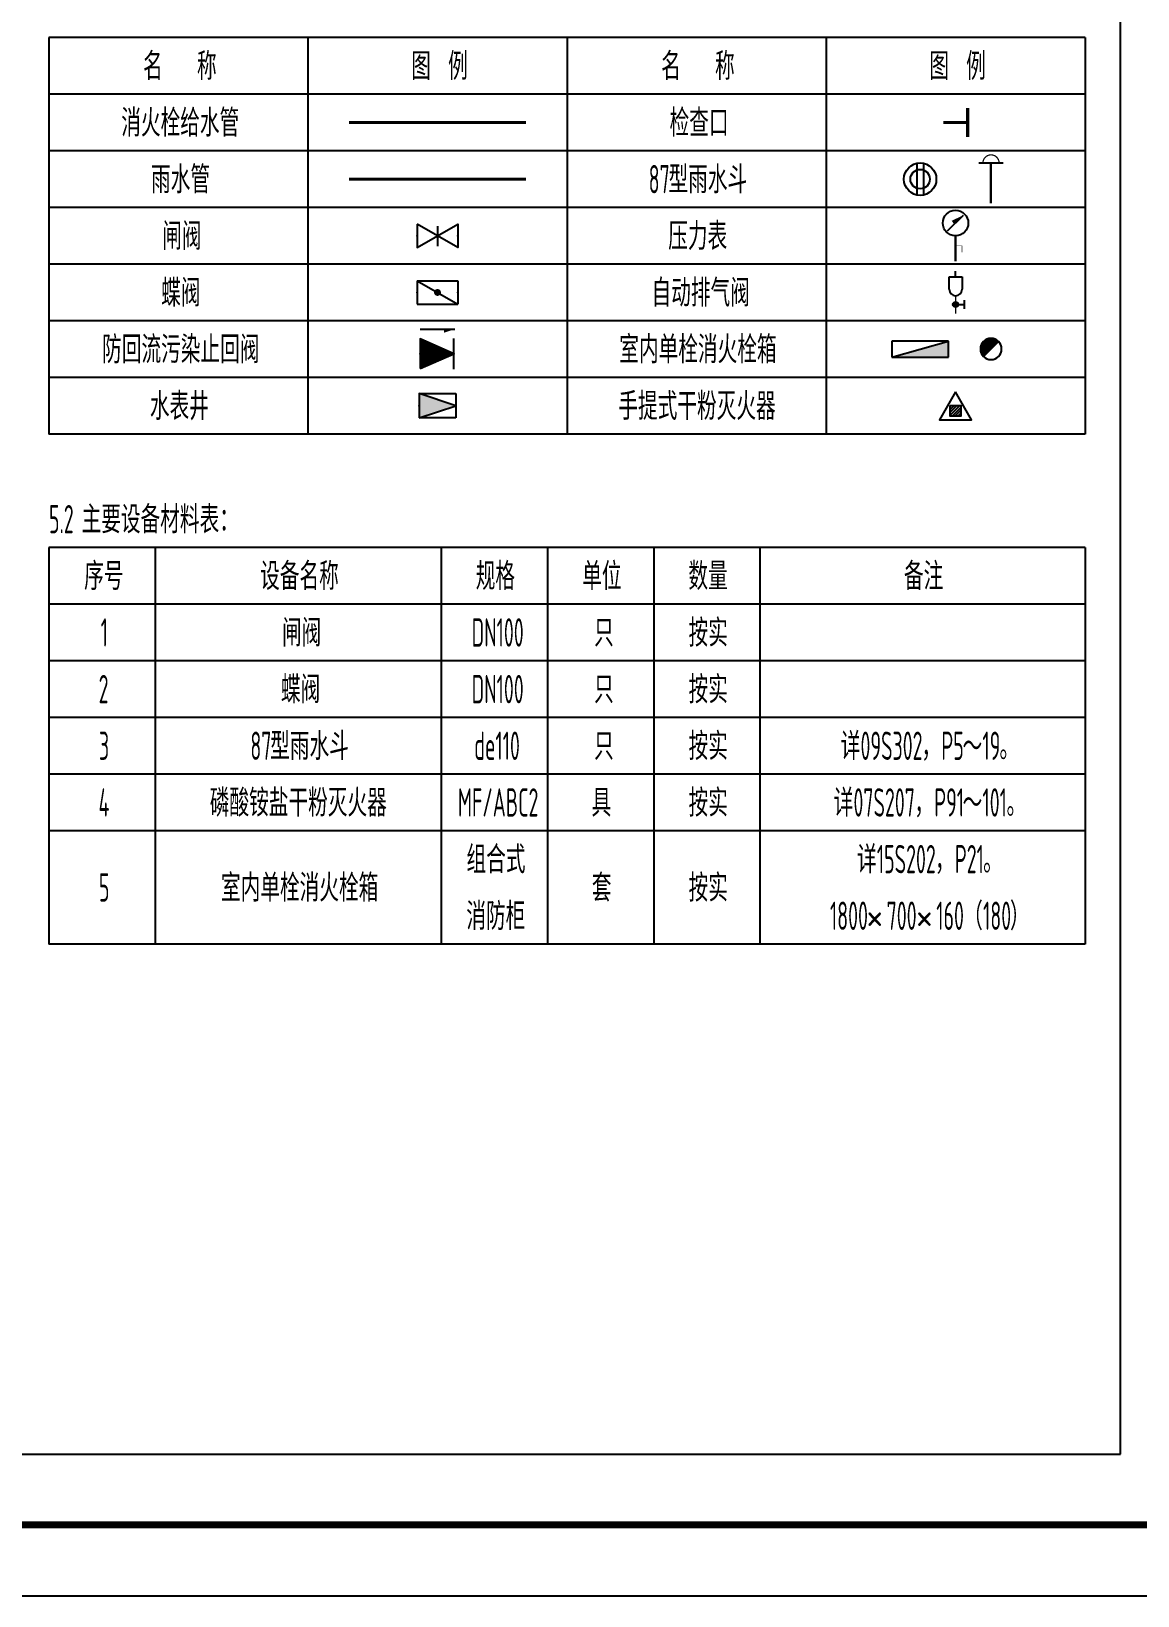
# Model space of a CAD drawing. Extents: x 12300 to 361047, y -1498650 to 1244242.
# Drawn here: x 265063 to 280691, y 85796 to 107884 of the extents above; entities that cross this region are included whole.
import ezdxf

# ---------------------------------------------------------------- set-up
doc = ezdxf.new("R2010")
doc.units = 0
doc.header["$LTSCALE"] = 1000
doc.header["$MEASUREMENT"] = 0
doc.layers.get('0').update_dxf_attribs({"color": 8, "linetype": 'CONTINUOUS'})
for name, color, linetype in [('EQUIP_污水', 7, 'CONTINUOUS'), ('EQUIP_消火栓', 7, 'CONTINUOUS'), ('EQUIP_消防', 7, 'CONTINUOUS'), ('EQUIP_雨水', 7, 'CONTINUOUS'), ('PIPE-消防', 1, 'TG_X'), ('PIPE-雨水', 4, 'TG_Y'), ('TEXT', 3, 'CONTINUOUS'), ('TWT_TITLE', 7, 'CONTINUOUS'), ('VALVE_消防', 7, 'CONTINUOUS'), ('VALVE_给水', 7, 'CONTINUOUS')]:
    doc.layers.add(name, color=color, linetype=linetype)
doc.styles.add('HZ', font='txt', dxfattribs={"bigfont": 'hztxt'})
doc.styles.get("Standard").update_dxf_attribs({"font": 'GBENOR', "bigfont": 'GBCBIG'})
doc.styles.add('TG_LINETYPE', font='', dxfattribs={"height": 1.5})
doc.styles.get('TG_LINETYPE').set_extended_font_data('SimSun')
doc.linetypes.add('TG_X', pattern='A,2,-0.3,["X",TG_LINETYPE,S=0.1,R=0,X=-0.2,Y=-0.075],0', length=2.3)
doc.linetypes.add('TG_Y', pattern='A,2,-0.3,["Y",TG_LINETYPE,S=0.1,R=0,X=-0.2,Y=-0.075],0', length=2.3)

# ---------------------------------------------------------------- blocks, each defined once
blk = doc.blocks.new('$VALVE$00000656')
for p, q in [((-113, 110), (-113, -100)), ((118, -164), (-119, -164))]:
    blk.add_line(p, q)
blk.add_lwpolyline([(119, 5, 203, 0, 0), (-113, 5, 0, 0, 0)], format="xyseb")
blk.add_lwpolyline([(119, 107), (-113, 5), (119, -97)], close=True)
for p in [(-113, 5), (119, 5)]:
    blk.add_point(p)
blk.add_solid([(-44, -164), (-44, -139), (-119, -164)])
blk = doc.blocks.new('$VALVE$00000726')
for p, q in [((-75, 50), (75, 50)), ((75, 50), (75, -50)), ((75, -50), (-75, -50))]:
    blk.add_line(p, q)
blk.add_lwpolyline([(-75, -50), (75, 0), (-75, 50)], close=True)
for p in [(-75, 0), (75, 0)]:
    blk.add_point(p)
blk.add_solid([(-75, 50), (75, 0), (-75, -50)])
blk = doc.blocks.new('$VALVE$00000296')
for points in [[(-125, 72.2), (-125, -72.2), (125, 72.2), (125, -72.2), (-125, 72.2)], [(0, 60.2), (0, -63.6)]]:
    blk.add_lwpolyline(points)
for p in [(-125, 0), (125, 0)]:
    blk.add_point(p)
blk = doc.blocks.new('$VALVE$00000316')
for p, q in [((-124.8, 72.1), (124.8, -72.1)), ((-124.8, 72.1), (-124.8, -72.1)), ((-124.8, 72.1), (124.8, 72.1)), ((124.8, 72.1), (124.8, -72.1)), ((-124.8, -72.1), (124.8, -72.1))]:
    blk.add_line(p, q)
at = {"const_width": 21.1}
blk.add_lwpolyline([(-10.6, 0, 1), (10.6, 0, 1)], format="xyb", close=True, dxfattribs=at)
for p in [(-124.8, 0), (124.8, 0)]:
    blk.add_point(p)
at = {"color": 7, "flags": 9}
for tag in ['XSIZE', 'YSIZE']:
    blk.add_attdef(tag, (0, 0), '', height=0.5, dxfattribs=at)
blk = doc.blocks.new('$TwtSys$00000148')
at = {"const_width": 20}
for points in [[(150, 90), (150, -90)], [(0, 0), (150, 0)]]:
    blk.add_lwpolyline(points, dxfattribs=at)
blk = doc.blocks.new('$ATTACHMENT$00000214')
h = blk.add_hatch()
h.set_pattern_fill('ANSI31', color=256, scale=200, style=0)
h.set_pattern_definition([(45, (-38543.802, -6842.639), (-17.67767, 17.67767), [])])
h.paths.add_polyline_path([(-65, 2), (65, 2), (65, -128), (-65, -128)])
for points in [[(0, 172), (-198, -172), (198, -172)], [(-65, 2), (65, 2), (65, -128), (-65, -128)]]:
    blk.add_lwpolyline(points, close=True)
blk = doc.blocks.new('$TwtSys$00000434')
for p, q in [((-0.5, 0.5), (-0.5, -0.5)), ((-0.5, -0.5), (0.5, 0.5)), ((0.5, 0.5), (-0.5, 0.5)), ((0.5, -0.5), (0.5, 0.5)), ((-0.5, -0.5), (0.5, -0.5))]:
    blk.add_line(p, q)
blk.add_solid([(0.5, -0.5), (0.5, 0.5), (-0.5, -0.5)])
blk = doc.blocks.new('$TWTSYS$00000386')
blk.add_line((-93, 93, 0), (93, -93, 0))
blk.add_circle((0, 0, 0), 131)
at = {"color": 0}
for points in [[(34, -127, 0), (-127, 34, 0), (93, -93, 0), (-93, 93, 0)], [(-34, -127, 0), (-127, -34, 0), (34, -127, 0), (-127, 34, 0)], [(-93, -93, 0), (-93, -93, 0), (-34, -127, 0), (-127, -34, 0)]]:
    blk.add_solid(points, dxfattribs=at)
at = {"flags": 9}
blk.add_attdef('A', (0, 0, 0), '', height=0.00524, dxfattribs=at)
blk = doc.blocks.new('$VALVE$00000669')
for p, q in [((-74, 287), (-74, 433)), ((-74, 433), (76, 433)), ((0, 433), (0, 500)), ((76, 433), (76, 287)), ((0, 108), (100, 108)), ((100, 158), (100, 58))]:
    blk.add_line(p, q)
blk.add_lwpolyline([(0, 212, 15, 15, 0), (0, 0, 0, 0, 0)], format="xyseb")
at = {"const_width": 31.2}
blk.add_lwpolyline([(-16, 108, 1), (16, 108, 1)], format="xyb", close=True, dxfattribs=at)
blk.add_circle((0, 108), 31.2)
blk.add_arc((1, 287), 75, 180, 0)
blk = doc.blocks.new('$VALVE$00000597')
blk.add_line((-93, 357), (93, 543))
blk.add_lwpolyline([(93, 543, 0, 50, 0), (-31, 456, 50, 50, 0)], format="xyseb")
for points, const_width in [([(0, 300), (0, 0)], 30), ([(0, 182), (75, 182), (75, 107)], 7.5)]:
    blk.add_lwpolyline(points, dxfattribs=dict(const_width=const_width))
blk.add_circle((0, 450), 150)
blk = doc.blocks.new('$TwtSys$00000522')
at = {"color": 6}
for p, q in [((-0.1, 0.49), (-0.1, -0.49)), ((0.1, 0.49), (0.1, -0.49))]:
    blk.add_line(p, q, dxfattribs=at)
for radius in [0.5, 0.3]:
    blk.add_circle((0, 0), radius, dxfattribs=at)
blk = doc.blocks.new('$ATTACHMENT$00000208')
blk.add_line((-150, 500), (150, 500))
at = {"const_width": 15}
blk.add_lwpolyline([(-99, 500, -1), (101, 500)], format="xyb", dxfattribs=at)
at = {"const_width": 30}
blk.add_lwpolyline([(0, 500), (0, 0)], dxfattribs=at)
at = {"style": 'HZ', "flags": 1}
for tag in ['UNIT', 'WHAT', 'SPEC']:
    blk.add_attdef(tag, (0, 0), '', height=0.001, dxfattribs=at)

msp = doc.modelspace()

# ---------------------------------------------------------------- linework, layer by layer
at = {"layer": 'PIPE-消防', "ltscale": 0.9, "const_width": 40}
msp.add_lwpolyline([(269551, 106596.1), (272051, 106596.1)], dxfattribs=at)
at = {"layer": 'PIPE-雨水', "const_width": 40}
msp.add_lwpolyline([(269551, 105796.1), (272051, 105796.1)], dxfattribs=at)
at = {"layer": 'TEXT', "color": 3}
for p, q in [((280446.8, 87796.1), (280446.8, 125796.1)), ((280446.8, 87796.1), (280446.8, 125796.1)), ((279946.8, 107796.1), (265313.5, 107796.1)), ((265313.5, 107796.1), (265313.5, 102196.1)), ((268971.8, 107796.1), (268971.8, 102196.1)), ((272630.2, 107796.1), (272630.2, 102196.1)), ((276288.5, 107796.1), (276288.5, 102196.1)), ((279946.8, 107796.1), (279946.8, 102196.1)), ((279946.8, 106996.1), (265313.5, 106996.1)), ((279946.8, 106196.1), (265313.5, 106196.1)), ((279946.8, 105396.1), (265313.5, 105396.1)), ((279946.8, 104596.1), (265313.5, 104596.1)), ((279946.8, 103796.1), (265313.5, 103796.1)), ((279946.8, 102996.1), (265313.5, 102996.1)), ((279946.8, 102196.1), (265313.5, 102196.1)), ((279946.8, 100596.1), (265313.5, 100596.1)), ((265313.5, 100596.1), (265313.5, 94996.1)), ((266813.5, 100596.1), (266813.5, 94996.1)), ((270854.1, 100596.1), (270854.1, 94996.1)), ((272354.1, 100596.1), (272354.1, 94996.1)), ((273854.1, 100596.1), (273854.1, 94996.1)), ((275354.1, 100596.1), (275354.1, 94996.1)), ((279946.8, 100596.1), (279946.8, 94996.1)), ((279946.8, 99796.1), (265313.5, 99796.1)), ((279946.8, 98996.1), (265313.5, 98996.1)), ((279946.8, 98196.1), (265313.5, 98196.1)), ((279946.8, 97396.1), (265313.5, 97396.1)), ((279946.8, 96596.1), (265313.5, 96596.1)), ((279946.8, 94996.1), (265313.5, 94996.1)), ((233546.8, 87796.1), (280446.8, 87796.1))]:
    msp.add_line(p, q, dxfattribs=at)
at = {"layer": 'TWT_TITLE', "color": 3}
msp.add_lwpolyline([(230046.8, 85796.1), (289446.8, 85796.1), (289446.8, 127796.1), (230046.8, 127796.1)], close=True, dxfattribs=at)
at = {"layer": 'TWT_TITLE', "color": 3, "const_width": 100}
msp.add_lwpolyline([(232546.8, 86796.1), (288446.8, 86796.1), (288446.8, 126796.1), (232546.8, 126796.1)], close=True, dxfattribs=at)

# ---------------------------------------------------------------- block references
at = {"layer": 'EQUIP_污水'}
for name, p, xscale, yscale, zscale in [('$TwtSys$00000148', (277946.2, 106596.1), 2.28571428, 2.28571428, 2.28571428), ('$ATTACHMENT$00000208', (278617.7, 105453.3), 1.14285714, 1.14285714, 1.14285714)]:
    msp.add_blockref(name, p, dxfattribs=dict(at, xscale=xscale, yscale=yscale, zscale=zscale))
at = {"layer": 'EQUIP_消火栓', "xscale": 799.999998, "yscale": 228.571428, "zscale": 799.999998, "rotation": 3.217410601239148e-12}
msp.add_blockref('$TwtSys$00000434', (277617.7, 103396.1), dxfattribs=at)
at = {"layer": 'EQUIP_消火栓', "xscale": 1.14285714, "yscale": -1.14285714, "zscale": 1.14285714}
msp.add_blockref('$TWTSYS$00000386', (278617.7, 103397.8), dxfattribs=at)
at = {"layer": 'EQUIP_消防', "xscale": 1.14285714, "yscale": 1.14285714, "zscale": 1.14285714, "rotation": 3.469217972900211e-11}
msp.add_blockref('$ATTACHMENT$00000214', (278117.7, 102596.1), dxfattribs=at)
at = {"layer": 'EQUIP_雨水', "xscale": 457.1428560000001, "yscale": 457.1428560000001, "zscale": 457.1428560000001}
msp.add_blockref('$TwtSys$00000522', (277617.7, 105796.1), dxfattribs=at)
at = {"layer": 'VALVE_消防'}
for name, p, xscale, yscale, zscale in [('$VALVE$00000296', (270801, 104996.1), 2.28571428, 2.28571428, 2.28571428), ('$VALVE$00000669', (278117.7, 103896.2), 1.2, 1.2, 1.2), ('$VALVE$00000316', (270801, 104196.1), 2.28571428, 2.28571428, 2.28571428), ('$VALVE$00000726', (270801, 102596.1), 3.42857142, 3.42857142, 3.42857142)]:
    msp.add_blockref(name, p, dxfattribs=dict(at, xscale=xscale, yscale=yscale, zscale=zscale))
at = {"layer": 'VALVE_给水', "xscale": 1.2, "yscale": 1.2, "zscale": 1.2}
msp.add_blockref('$VALVE$00000597', (278117.7, 104636.1), dxfattribs=at)
at = {"layer": 'VALVE_给水', "xscale": 2.057142852, "yscale": 2.057142852, "zscale": 2.057142852, "rotation": 179.9999999999725}
msp.add_blockref('$VALVE$00000656', (270801, 103341.1), dxfattribs=at)

# ---------------------------------------------------------------- texts
at = {"layer": 'TEXT', "color": 3}
for s, height, p in [('名', 385.8, (266643.1, 107196.1)), ('称', 385.8, (267403.9, 107196.1)), ('图', 385.8, (270429.9, 107196.1)), ('例', 385.8, (270950.8, 107196.1)), ('名', 385.8, (273959.8, 107196.1)), ('称', 385.8, (274720.6, 107196.1)), ('图', 385.8, (277746.6, 107196.1)), ('例', 385.8, (278267.4, 107196.1)), ('消火栓给水管', 385.82, (266334.1, 106396.1)), ('检查口', 385.82, (274078.5, 106396.1)), ('雨水管', 385.82, (266755.4, 105596.1)), ('型雨水斗', 385.82, (274063.2, 105596.1)), ('闸阀', 385.82, (266912.9, 104796.1)), ('压力表', 385.82, (274059.3, 104796.1)), ('蝶阀', 385.82, (266898, 103996.1)), ('自动排气阀', 385.82, (273823.2, 103996.1)), ('防回流污染止回阀', 385.82, (266063.9, 103196.1)), ('室内单栓消火栓箱', 385.82, (273367.8, 103196.1)), ('水表井', 385.82, (266738.4, 102396.1)), ('手提式干粉灭火器', 385.82, (273355.1, 102396.1)), ('主要设备材料表：', 385.82, (265773.5, 100796.1)), ('序号', 385.82, (265810.3, 99996.1)), ('设备名称', 385.82, (268295.5, 99996.1)), ('规格', 385.82, (271340.3, 99996.1)), ('单位', 385.82, (272844.5, 99996.1)), ('数量', 385.82, (274344.5, 99996.1)), ('备注', 385.82, (277388.8, 99996.1)), ('闸阀', 385.82, (268604, 99196.1)), ('按实', 385.82, (274346.7, 99196.1)), ('只', 385.8, (273012.6, 99196.1)), ('蝶阀', 385.82, (268589.1, 98396.1)), ('只', 385.8, (273012.6, 98396.1)), ('按实', 385.82, (274346.7, 98396.1)), ('型雨水斗', 385.82, (268437.6, 97596.1)), ('只', 385.8, (273012.6, 97596.1)), ('按实', 385.82, (274346.7, 97596.1)), ('详', 385.8, (276494.5, 97596.1)), ('～', 385.8, (278216.9, 97596.1)), ('，', 385.8, (277636, 97596.1)), ('。', 385.8, (278738.4, 97596.1)), ('磷酸铵盐干粉灭火器', 385.82, (267584.9, 96796.1)), ('具', 385.8, (272976.5, 96796.1)), ('按实', 385.82, (274346.7, 96796.1)), ('详', 385.8, (276394.8, 96796.1)), ('～', 385.8, (278217.2, 96796.1)), ('，', 385.8, (277535.7, 96796.1)), ('。', 385.8, (278838.1, 96796.1)), ('组合式', 385.82, (271210.5, 95996.1)), ('详', 385.8, (276725.6, 95996.1)), ('，', 385.8, (277826.4, 95996.1)), ('。', 385.8, (278507.3, 95996.1)), ('室内单栓消火栓箱', 385.82, (267742.3, 95596.1)), ('套', 385.8, (272980.7, 95596.1)), ('按实', 385.82, (274346.7, 95596.1)), ('消防柜', 385.82, (271208.4, 95196.1)), ('×', 385.8, (276863.6, 95196.1)), ('×', 385.8, (277564.5, 95196.1)), ('（', 385.8, (278225.3, 95196.1)), ('）', 385.8, (278886.2, 95196.1))]:
    msp.add_text(s, height=height, dxfattribs=at).set_placement(p)
at = {"layer": 'TEXT', "color": 3, "width": 0.6}
for s, p in [('87', (273783.2, 105596.1)), ('5.2', (265313.5, 100796.1)), ('1', (266043.5, 99196.1)), ('DN100', (271284, 99196.1)), ('2', (266014.9, 98396.1)), ('DN100', (271284, 98396.1)), ('3', (266019.4, 97596.1)), ('87', (268157.6, 97596.1)), ('de110', (271320.4, 97596.1)), ('09S302', (276775.3, 97596.1)), ('P5', (277916.9, 97596.1)), ('19', (278497.7, 97596.1)), ('4', (266013.5, 96796.1)), ('MF/ABC2', (271088.1, 96796.1)), ('07S207', (276675.7, 96796.1)), ('P91', (277816.5, 96796.1)), ('101', (278498.1, 96796.1)), ('15S202', (277006.4, 95996.1)), ('P21', (278107.3, 95996.1)), ('5', (266019.4, 95596.1)), ('1800', (276343.6, 95196.1)), ('700', (277144.5, 95196.1)), ('160', (277845.3, 95196.1)), ('180', (278506.2, 95196.1))]:
    msp.add_text(s, height=400, dxfattribs=at).set_placement(p)

doc.saveas('drawing.dxf')
